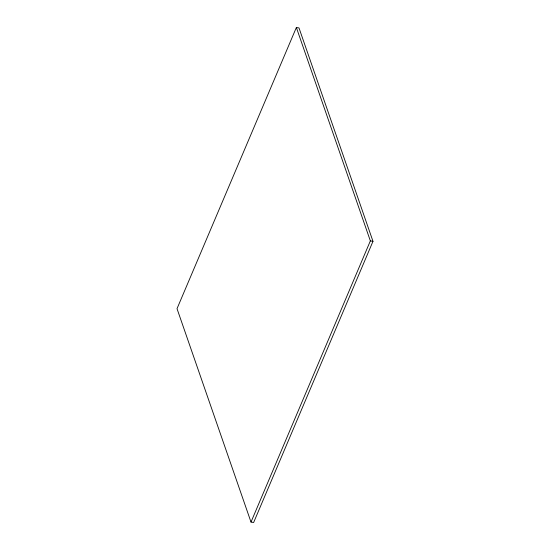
<?xml version="1.0" encoding="UTF-8"?>
<svg xmlns="http://www.w3.org/2000/svg" width="550" height="550" viewBox="0 0 550 550"><rect width="100%" height="100%" fill="white"/><g stroke="black" fill="none" stroke-linecap="round" stroke-linejoin="round"><path stroke-width="0.82" d="M296.368 27.5L177.018 308.674L251.006 522.067L253.633 522.5L372.982 241.326L298.994 27.933L296.368 27.5L370.356 240.893L251.006 522.067M370.356 240.893L372.982 241.326"/></g></svg>
